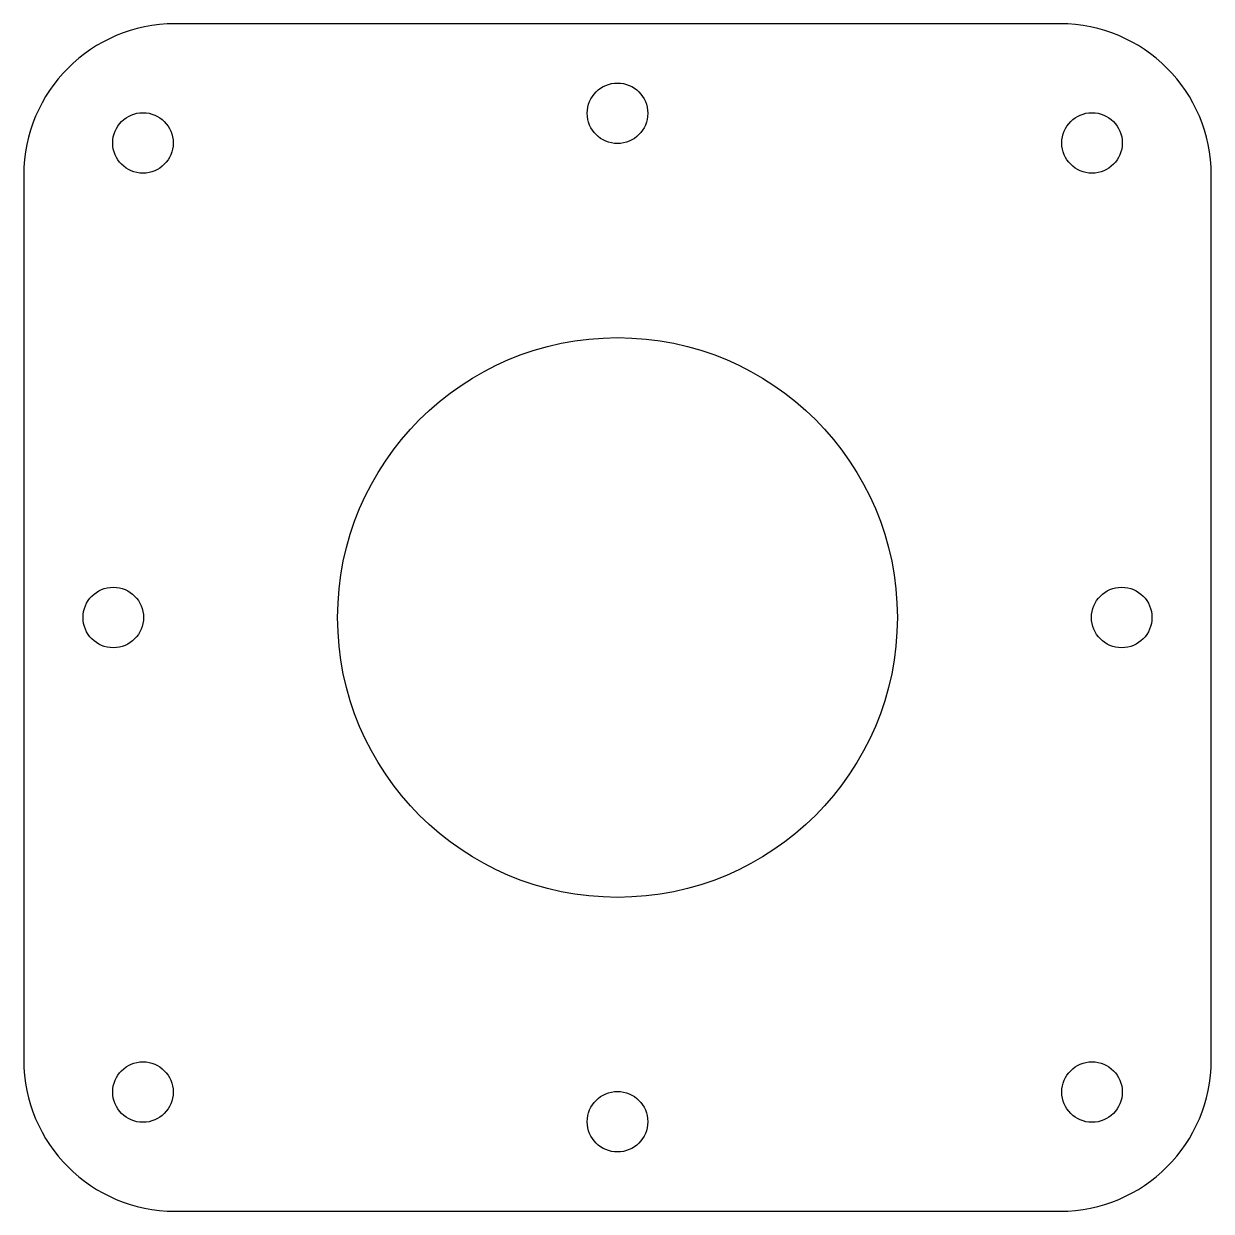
# Model space of a CAD drawing. Header units: millimetres. Extents: x -39.2 to 39.2, y -39.2 to 39.2.
import ezdxf

# ---------------------------------------------------------------- set-up
doc = ezdxf.new("R2010")
doc.units = ezdxf.units.MM

msp = doc.modelspace()

# ---------------------------------------------------------------- linework, layer by layer
at = {"color": 7, "linetype": 'Continuous', "lineweight": 25}
for p, q in [((29.25, 39.25), (-29.25, 39.25)), ((-39.25, 29.25), (-39.25, -29.25)), ((39.25, -29.25), (39.25, 29.25)), ((-29.25, -39.25), (29.25, -39.25))]:
    msp.add_line(p, q, dxfattribs=at)
for centre, radius in [((0, 33.333), 2), ((-31.371, 31.371), 2), ((31.371, 31.371), 2), ((0, 0), 18.5), ((-33.333, 0), 2), ((33.333, 0), 2), ((-31.371, -31.371), 2), ((31.371, -31.371), 2), ((0, -33.333), 2)]:
    msp.add_circle(centre, radius, dxfattribs=at)
for centre, start, end in [((-29.25, 29.25), 90, 180), ((29.25, 29.25), 0, 90), ((-29.25, -29.25), 180, 270), ((29.25, -29.25), 270, 0)]:
    msp.add_arc(centre, 10, start, end, dxfattribs=at)

doc.saveas('drawing.dxf')
